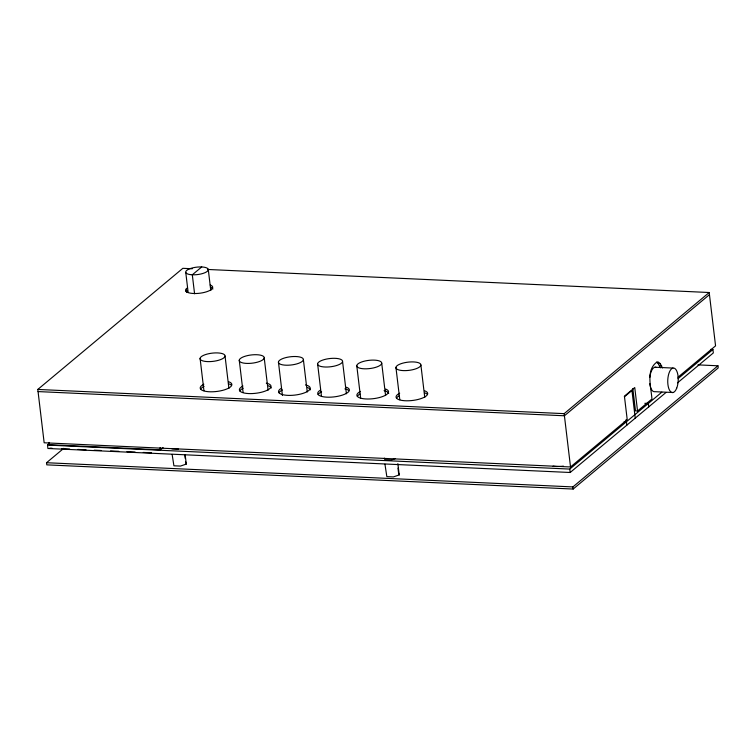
<?xml version="1.0" encoding="UTF-8"?>
<svg xmlns="http://www.w3.org/2000/svg" width="756" height="756" viewBox="0 0 756 756"><rect width="100%" height="100%" fill="white"/><g stroke="black" fill="none" stroke-linecap="round" stroke-linejoin="round"><path stroke-width="1.13" d="M665.875 392.572L570.175 472.491L47.921 448.488L47.515 445.076L49.31 443.574M632.829 388.565L635.494 410.905L637.544 410.999L634.747 387.535L624.418 396.172L627.215 419.637L570.525 466.972L44.16 442.78L37.8 389.444L182.839 268.323L192.26 268.758M201.71 266.953L192.307 274.797L194.576 293.791M697.93 364.874L717.945 365.791L718.2 367.926L573.161 489.047L46.796 464.855L46.541 462.719L63.759 448.336M49.102 442.43L49.376 444.726L160.404 449.829L163.098 447.59M37.8 389.444L564.165 413.645L709.204 292.515L715.563 345.851L677.924 377.282M709.459 294.651L564.42 415.781L38.055 391.58M624.399 396.805L631.94 390.512L635.238 418.153M637.544 410.999L651.918 399.007C651.266 387.715 645.577 370.289 656.775 362.162L658.57 362.332L660.243 363.589L662.417 367.917M47.515 445.076L569.769 469.079L661.859 392.166M678.009 378.69L712.927 349.527L713.333 352.939L677.518 382.848M46.541 462.719L572.906 486.921L717.945 365.791M185.201 455.046L186.278 464.08L180.429 466.093L173.908 465.79L172.141 454.441M395.237 458.637L391.343 459.969L384.813 459.676L384.36 458.136M397.864 463.626L399.215 474.919L393.366 476.932L386.836 476.63L384.946 464.156M207.569 269.457L709.204 292.515M710.574 349.414L712.927 349.527M658.57 362.332L656.52 362.237L658.192 363.494L660.366 367.822M658.192 363.494L660.243 363.589M659.629 365.753L661.68 365.847M654.876 367.236L672.972 368.068M673.001 392.515L654.904 391.684A12.285 5.226 -87.4 0 1 649.82 383.698M644.821 403.307L648.336 403.468L648.742 406.879M624.135 421.631L626.45 421.744M171.886 448.828L178.407 449.13M49.783 448.147L52.117 448.251M61.472 448.677L69.656 449.055M77.83 449.433L86.014 449.811M94.198 450.189L101.209 450.51M110.556 450.935L118.739 451.313M126.923 451.691L135.107 452.069M143.281 452.438L151.465 452.816M398.752 473.388L399.215 474.919M185.598 461.774L186.278 464.08M626.176 419.429L626.856 425.155M564.165 413.645L570.525 466.972M572.906 486.921L573.161 489.047M569.769 469.079L570.175 472.491M420.903 365.091A12.569 4.13 -6.8 0 1 401.795 370.497A12.569 4.13 -6.8 0 1 402.57 363.211A12.569 4.13 -6.8 0 1 420.903 365.091L424.749 397.373M395.936 367.444L399.792 399.726M397.987 468.106L398.525 472.613M381.733 363.286A12.569 4.13 -6.8 0 1 362.625 368.692A12.569 4.13 -6.8 0 1 363.4 361.415A12.569 4.13 -6.8 0 1 381.733 363.286L385.579 395.577M356.766 365.639L360.621 397.93M342.562 361.491A12.569 4.13 -6.8 0 1 323.455 366.896A12.569 4.13 -6.8 0 1 324.23 359.61A12.569 4.13 -6.8 0 1 342.562 361.491L346.409 393.772M317.605 363.844L321.451 396.125M303.392 359.686A12.569 4.13 -6.8 0 1 284.284 365.091A12.569 4.13 -6.8 0 1 285.059 357.815A12.569 4.13 -6.8 0 1 303.392 359.686L307.248 391.977M278.435 362.039L282.423 395.482M264.222 357.89A12.569 4.13 -6.8 0 1 245.114 363.296A12.569 4.13 -6.8 0 1 245.889 356.01A12.569 4.13 -6.8 0 1 264.222 357.89L268.078 390.172M239.265 360.243L243.111 392.525M225.052 356.085A12.569 4.13 -6.8 0 1 205.944 361.491A12.569 4.13 -6.8 0 1 206.719 354.205A12.569 4.13 -6.8 0 1 225.052 356.085L228.907 388.376M208.259 269.316L210.792 290.55M200.094 358.438L203.94 390.72M185.759 272.425L188.159 292.534M186.43 289.945L186.713 292.279M184.795 455.008L185.192 458.391M160.13 447.533L160.404 449.829M186.023 291.589A13.646 4.489 -6.8 0 1 187.063 290.351M210.451 287.129A13.646 4.489 -6.8 0 1 212.899 289.057M200.68 389.189A15.923 5.235 -6.8 0 1 204.092 386.344M229.181 383.982A15.923 5.235 -6.8 0 1 231.119 384.993M239.85 390.994A15.923 5.235 -6.8 0 1 243.252 388.149M268.352 385.787A15.923 5.235 -6.8 0 1 271.206 388.036M279.021 392.789A15.923 5.235 -6.8 0 1 282.423 389.945M307.522 387.582A15.923 5.235 -6.8 0 1 310.376 389.831M318.191 394.594A15.923 5.235 -6.8 0 1 321.593 391.75M344.897 388.877A15.923 5.235 -6.8 0 1 348.62 390.389M357.361 396.39A15.923 5.235 -6.8 0 1 359.932 393.999M384.067 390.672A15.923 5.235 -6.8 0 1 388.716 393.432M396.531 398.195A15.923 5.235 -6.8 0 1 399.102 395.804M425.023 392.988A15.923 5.235 -6.8 0 1 426.96 393.999M424.768 390.852A15.923 5.235 -6.8 0 1 422.141 398.195A15.923 5.235 -6.8 0 1 400.774 400.207A15.923 5.235 -6.8 0 1 399.678 393.214M385.598 389.047A15.923 5.235 -6.8 0 1 382.98 396.399A15.923 5.235 -6.8 0 1 361.604 398.412A15.923 5.235 -6.8 0 1 360.508 391.419M266.301 383.141A15.923 5.235 -6.8 0 1 266.802 390.427A15.923 5.235 -6.8 0 1 244.774 393.148A15.923 5.235 -6.8 0 1 243.007 386.014M305.471 384.936A15.923 5.235 -6.8 0 1 306.274 392.08A15.923 5.235 -6.8 0 1 284.653 395.067A15.923 5.235 -6.8 0 1 281.345 388.272M346.437 387.252A15.923 5.235 -6.8 0 1 344.15 394.462A15.923 5.235 -6.8 0 1 323.114 396.749A15.923 5.235 -6.8 0 1 320.506 390.068M210.196 284.993A13.646 4.489 -6.8 0 1 200.434 293.148A13.646 4.489 -6.8 0 1 186.808 288.225M228.926 381.846A15.923 5.235 -6.8 0 1 226.299 389.198A15.923 5.235 -6.8 0 1 204.933 391.211A15.923 5.235 -6.8 0 1 203.836 384.209M563.39 466.121A14.222 4.678 -6.8 0 1 553.052 466.159M649.81 377.367A12.285 5.226 -87.4 0 1 656.236 367.369M189.813 274.541A11.378 3.742 -6.8 0 0 208.155 270.308A11.378 3.742 -6.8 0 0 193.064 267.766A11.378 3.742 -6.8 0 0 189.813 274.541M676.714 388.149A12.285 5.226 -87.4 0 0 674.333 368.2A12.285 5.226 -87.4 0 0 667.917 384.53A12.285 5.226 -87.4 0 0 676.714 388.149"/></g></svg>
